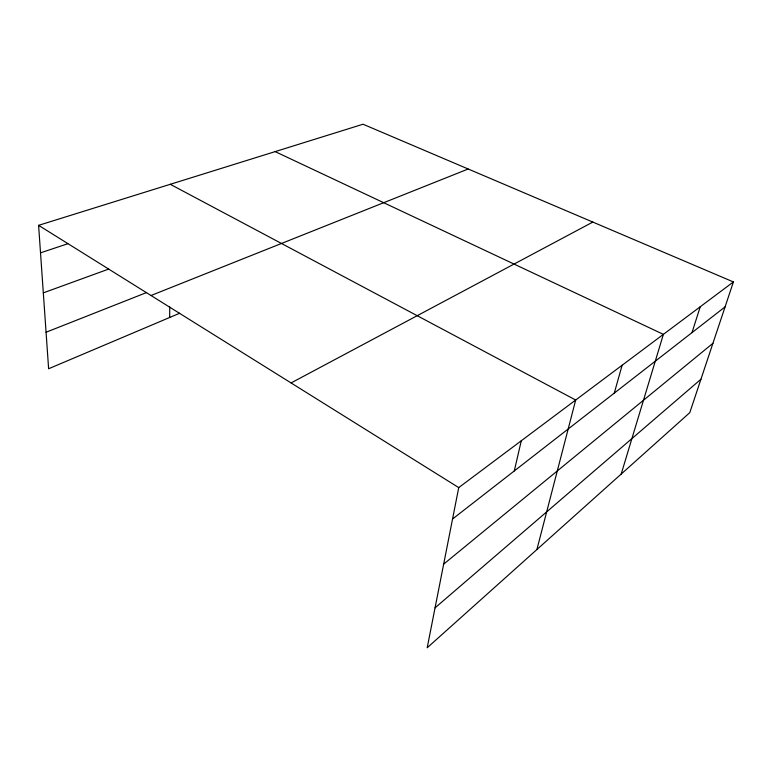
<?xml version="1.0" encoding="UTF-8"?>
<svg xmlns="http://www.w3.org/2000/svg" width="772" height="772" viewBox="0 0 772 772"><rect width="100%" height="100%" fill="white"/><g stroke="black" fill="none" stroke-linecap="round" stroke-linejoin="round"><path stroke-width="1.16" d="M169.676 317.475L169.724 306.889M733.4 281.934L458.732 487.605L427.196 647.776L689.792 412.644L733.4 281.934L363.033 124.224L38.6 225.337L48.617 368.755L179.654 313.249M514.297 470.939L521.274 440.773M536.897 549.548L575.69 400.031L170.274 184.296M614.261 393.141L622.135 365.243M621.19 474.066L663.38 334.363L275.16 151.611M691.992 332.635L700.243 306.754M435.061 607.844L700.937 379.235M443.668 564.139L712.923 343.308M452.546 519.006L725.072 306.88M291.063 382.941L592.828 222.075M151.003 295.512L468.199 169M46.069 332.24L146.526 292.569M43.319 292.868L108.727 269.052M40.52 252.83L67.791 243.749M38.6 225.337L458.732 487.605"/></g></svg>
